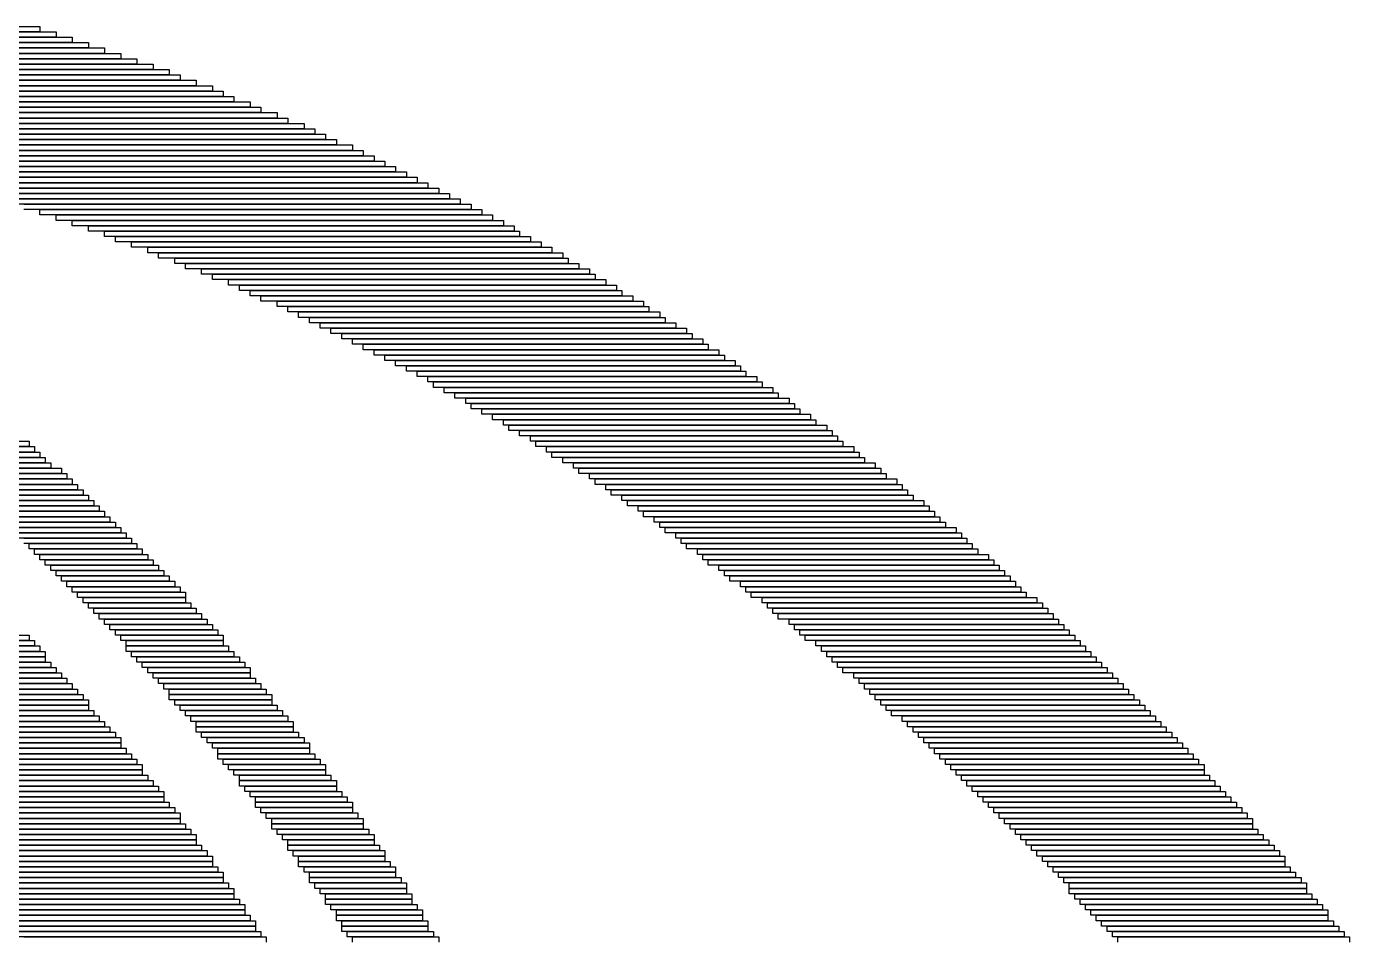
# Model space of a CAD drawing. Extents: x 24 to 1007, y 0 to 1020.
# Drawn here: x 651.5 to 897, y 830.5 to 1000 of the extents above; entities that cross this region are included whole.
import ezdxf

# ---------------------------------------------------------------- set-up
doc = ezdxf.new("R2010")
doc.units = 0

msp = doc.modelspace()

# ---------------------------------------------------------------- linework, layer by layer
for p, q in [((544, 1000), (654, 1000)), ((654, 1000), (654, 999)), ((654, 999), (544, 999)), ((545, 999), (657, 999)), ((657, 998), (545, 998)), ((546, 998), (660, 998)), ((660, 997), (546, 997)), ((547, 997), (663, 997)), ((657, 999), (657, 998)), ((660, 998), (660, 997)), ((663, 997), (663, 996)), ((663, 996), (547, 996)), ((548, 996), (666, 996)), ((666, 995), (548, 995)), ((549, 995), (669, 995)), ((666, 996), (666, 995)), ((669, 995), (669, 994)), ((669, 994), (549, 994)), ((550, 994), (672, 994)), ((672, 993), (550, 993)), ((551, 993), (675, 993)), ((675, 992), (551, 992)), ((552, 992), (678, 992)), ((672, 994), (672, 993)), ((675, 993), (675, 992)), ((678, 992), (678, 991)), ((678, 991), (552, 991)), ((553, 991), (680, 991)), ((680, 990), (553, 990)), ((554, 990), (683, 990)), ((680, 991), (680, 990)), ((683, 990), (683, 989)), ((683, 989), (554, 989)), ((555, 989), (686, 989)), ((686, 988), (555, 988)), ((556, 988), (688, 988)), ((688, 987), (556, 987)), ((557, 987), (690, 987)), ((686, 989), (686, 988)), ((688, 988), (688, 987)), ((690, 987), (690, 986)), ((690, 986), (557, 986)), ((558, 986), (693, 986)), ((693, 985), (558, 985)), ((560, 985), (695, 985)), ((693, 986), (693, 985)), ((695, 985), (695, 984)), ((695, 984), (560, 984)), ((561, 984), (698, 984)), ((698, 983), (561, 983)), ((562, 983), (700, 983)), ((700, 982), (562, 982)), ((588, 982), (703, 982)), ((698, 984), (698, 983)), ((700, 983), (700, 982)), ((703, 982), (703, 981)), ((703, 981), (588, 981)), ((594, 981), (705, 981)), ((705, 980), (594, 980)), ((599, 980), (707, 980)), ((705, 981), (705, 980)), ((707, 980), (707, 979)), ((707, 979), (599, 979)), ((604, 979), (709, 979)), ((709, 978), (604, 978)), ((609, 978), (712, 978)), ((709, 979), (709, 978)), ((712, 978), (712, 977)), ((712, 977), (609, 977)), ((614, 977), (714, 977)), ((714, 976), (614, 976)), ((618, 976), (716, 976)), ((716, 975), (618, 975)), ((622, 975), (718, 975)), ((714, 977), (714, 976)), ((716, 976), (716, 975)), ((718, 975), (718, 974)), ((718, 974), (622, 974)), ((626, 974), (720, 974)), ((720, 973), (626, 973)), ((630, 973), (722, 973)), ((720, 974), (720, 973)), ((722, 973), (722, 972)), ((722, 972), (630, 972)), ((634, 972), (724, 972)), ((724, 971), (634, 971)), ((637, 971), (726, 971)), ((726, 970), (637, 970)), ((641, 970), (728, 970)), ((724, 972), (724, 971)), ((726, 971), (726, 970)), ((728, 970), (728, 969)), ((728, 969), (641, 969)), ((644, 969), (730, 969)), ((730, 968), (644, 968)), ((647, 968), (732, 968)), ((730, 969), (730, 968)), ((732, 968), (732, 967)), ((732, 967), (647, 967)), ((651, 967), (734, 967)), ((734, 966), (651, 966)), ((654, 966), (736, 966)), ((654, 965), (654, 966)), ((736, 965), (654, 965)), ((657, 965), (738, 965)), ((657, 964), (657, 965)), ((734, 967), (734, 966)), ((736, 966), (736, 965)), ((738, 965), (738, 964)), ((738, 964), (657, 964)), ((660, 964), (740, 964)), ((660, 963), (660, 964)), ((740, 963), (660, 963)), ((663, 963), (742, 963)), ((663, 962), (663, 963)), ((740, 964), (740, 963)), ((742, 963), (742, 962)), ((742, 962), (663, 962)), ((666, 962), (743, 962)), ((666, 961), (666, 962)), ((743, 961), (666, 961)), ((668, 961), (745, 961)), ((668, 960), (668, 961)), ((745, 960), (668, 960)), ((671, 960), (747, 960)), ((671, 959), (671, 960)), ((743, 962), (743, 961)), ((745, 961), (745, 960)), ((747, 960), (747, 959)), ((747, 959), (671, 959)), ((674, 959), (749, 959)), ((674, 958), (674, 959)), ((749, 958), (674, 958)), ((676, 958), (751, 958)), ((676, 957), (676, 958)), ((749, 959), (749, 958)), ((751, 958), (751, 957)), ((751, 957), (676, 957)), ((679, 957), (752, 957)), ((679, 956), (679, 957)), ((752, 956), (679, 956)), ((681, 956), (754, 956)), ((681, 955), (681, 956)), ((754, 955), (681, 955)), ((684, 955), (756, 955)), ((684, 954), (684, 955)), ((752, 957), (752, 956)), ((754, 956), (754, 955)), ((756, 955), (756, 954)), ((756, 954), (684, 954)), ((686, 954), (757, 954)), ((686, 953), (686, 954)), ((757, 953), (686, 953)), ((689, 953), (759, 953)), ((689, 952), (689, 953)), ((757, 954), (757, 953)), ((759, 953), (759, 952)), ((759, 952), (689, 952)), ((691, 952), (761, 952)), ((691, 951), (691, 952)), ((761, 951), (691, 951)), ((693, 951), (762, 951)), ((693, 950), (693, 951)), ((761, 952), (761, 951)), ((762, 951), (762, 950)), ((762, 950), (693, 950)), ((695, 950), (764, 950)), ((695, 949), (695, 950)), ((764, 949), (695, 949)), ((698, 949), (766, 949)), ((698, 948), (698, 949)), ((766, 948), (698, 948)), ((700, 948), (767, 948)), ((700, 947), (700, 948)), ((764, 950), (764, 949)), ((766, 949), (766, 948)), ((767, 948), (767, 947)), ((767, 947), (700, 947)), ((702, 947), (769, 947)), ((702, 946), (702, 947)), ((769, 946), (702, 946)), ((704, 946), (770, 946)), ((704, 945), (704, 946)), ((769, 947), (769, 946)), ((770, 946), (770, 945)), ((770, 945), (704, 945)), ((706, 945), (772, 945)), ((706, 944), (706, 945)), ((772, 944), (706, 944)), ((708, 944), (774, 944)), ((708, 943), (708, 944)), ((774, 943), (708, 943)), ((710, 943), (775, 943)), ((710, 942), (710, 943)), ((772, 945), (772, 944)), ((774, 944), (774, 943)), ((775, 943), (775, 942)), ((775, 942), (710, 942)), ((712, 942), (777, 942)), ((712, 941), (712, 942)), ((777, 941), (712, 941)), ((714, 941), (778, 941)), ((714, 940), (714, 941)), ((777, 942), (777, 941)), ((778, 941), (778, 940)), ((778, 940), (714, 940)), ((716, 940), (780, 940)), ((716, 939), (716, 940)), ((780, 939), (716, 939)), ((718, 939), (781, 939)), ((718, 938), (718, 939)), ((781, 938), (718, 938)), ((720, 938), (783, 938)), ((720, 937), (720, 938)), ((780, 940), (780, 939)), ((781, 939), (781, 938)), ((783, 938), (783, 937)), ((783, 937), (720, 937)), ((722, 937), (784, 937)), ((722, 936), (722, 937)), ((784, 936), (722, 936)), ((724, 936), (785, 936)), ((724, 935), (724, 936)), ((784, 937), (784, 936)), ((785, 936), (785, 935)), ((785, 935), (724, 935)), ((726, 935), (787, 935)), ((726, 934), (726, 935)), ((787, 934), (726, 934)), ((727, 934), (788, 934)), ((727, 933), (727, 934)), ((788, 933), (727, 933)), ((729, 933), (790, 933)), ((729, 932), (729, 933)), ((787, 935), (787, 934)), ((788, 934), (788, 933)), ((790, 933), (790, 932)), ((790, 932), (729, 932)), ((731, 932), (791, 932)), ((731, 931), (731, 932)), ((791, 931), (731, 931)), ((733, 931), (793, 931)), ((733, 930), (733, 931)), ((791, 932), (791, 931)), ((793, 931), (793, 930)), ((793, 930), (733, 930)), ((734, 930), (794, 930)), ((734, 929), (734, 930)), ((794, 929), (734, 929)), ((736, 929), (795, 929)), ((736, 928), (736, 929)), ((795, 928), (736, 928)), ((738, 928), (797, 928)), ((738, 927), (738, 928)), ((794, 930), (794, 929)), ((795, 929), (795, 928)), ((797, 928), (797, 927)), ((797, 927), (738, 927)), ((740, 927), (798, 927)), ((740, 926), (740, 927)), ((798, 926), (740, 926)), ((741, 926), (800, 926)), ((741, 925), (741, 926)), ((798, 927), (798, 926)), ((800, 926), (800, 925)), ((800, 925), (741, 925)), ((743, 925), (801, 925)), ((743, 924), (743, 925)), ((801, 924), (743, 924)), ((745, 924), (802, 924)), ((745, 923), (745, 924)), ((801, 925), (801, 924)), ((802, 924), (802, 923)), ((631, 923), (652, 923)), ((652, 922), (631, 922)), ((632, 922), (653, 922)), ((653, 921), (632, 921)), ((633, 921), (654, 921)), ((652, 923), (652, 922)), ((653, 922), (653, 921)), ((654, 921), (654, 920)), ((802, 923), (745, 923)), ((746, 923), (803, 923)), ((746, 922), (746, 923)), ((803, 922), (746, 922)), ((748, 922), (805, 922)), ((748, 921), (748, 922)), ((805, 921), (748, 921)), ((749, 921), (806, 921)), ((749, 920), (749, 921)), ((803, 923), (803, 922)), ((805, 922), (805, 921)), ((806, 921), (806, 920)), ((654, 920), (633, 920)), ((634, 920), (655, 920)), ((655, 919), (634, 919)), ((635, 919), (656, 919)), ((655, 920), (655, 919)), ((656, 919), (656, 918)), ((806, 920), (749, 920)), ((751, 920), (807, 920)), ((751, 919), (751, 920)), ((807, 919), (751, 919)), ((753, 919), (809, 919)), ((753, 918), (753, 919)), ((807, 920), (807, 919)), ((809, 919), (809, 918)), ((656, 918), (635, 918)), ((637, 918), (658, 918)), ((658, 917), (637, 917)), ((638, 917), (659, 917)), ((659, 916), (638, 916)), ((639, 916), (660, 916)), ((658, 918), (658, 917)), ((659, 917), (659, 916)), ((660, 916), (660, 915)), ((809, 918), (753, 918)), ((754, 918), (810, 918)), ((754, 917), (754, 918)), ((810, 917), (754, 917)), ((756, 917), (811, 917)), ((756, 916), (756, 917)), ((811, 916), (756, 916)), ((757, 916), (813, 916)), ((757, 915), (757, 916)), ((810, 918), (810, 917)), ((811, 917), (811, 916)), ((813, 916), (813, 915)), ((660, 915), (639, 915)), ((640, 915), (661, 915)), ((661, 914), (640, 914)), ((641, 914), (662, 914)), ((661, 915), (661, 914)), ((662, 914), (662, 913)), ((813, 915), (757, 915)), ((759, 915), (814, 915)), ((759, 914), (759, 915)), ((814, 914), (759, 914)), ((760, 914), (815, 914)), ((760, 913), (760, 914)), ((814, 915), (814, 914)), ((815, 914), (815, 913)), ((662, 913), (641, 913)), ((642, 913), (663, 913)), ((663, 912), (642, 912)), ((643, 912), (664, 912)), ((664, 911), (643, 911)), ((644, 911), (665, 911)), ((663, 913), (663, 912)), ((664, 912), (664, 911)), ((665, 911), (665, 910)), ((815, 913), (760, 913)), ((762, 913), (816, 913)), ((762, 912), (762, 913)), ((816, 912), (762, 912)), ((763, 912), (818, 912)), ((763, 911), (763, 912)), ((818, 911), (763, 911)), ((765, 911), (819, 911)), ((765, 910), (765, 911)), ((816, 913), (816, 912)), ((818, 912), (818, 911)), ((819, 911), (819, 910)), ((665, 910), (644, 910)), ((646, 910), (666, 910)), ((666, 909), (646, 909)), ((647, 909), (667, 909)), ((666, 910), (666, 909)), ((667, 909), (667, 908)), ((819, 910), (765, 910)), ((766, 910), (820, 910)), ((766, 909), (766, 910)), ((820, 909), (766, 909)), ((768, 909), (821, 909)), ((768, 908), (768, 909)), ((820, 910), (820, 909)), ((821, 909), (821, 908)), ((667, 908), (647, 908)), ((648, 908), (668, 908)), ((668, 907), (648, 907)), ((649, 907), (669, 907)), ((669, 906), (649, 906)), ((650, 906), (670, 906)), ((668, 908), (668, 907)), ((669, 907), (669, 906)), ((670, 906), (670, 905)), ((821, 908), (768, 908)), ((769, 908), (822, 908)), ((769, 907), (769, 908)), ((822, 907), (769, 907)), ((770, 907), (824, 907)), ((770, 906), (770, 907)), ((824, 906), (770, 906)), ((772, 906), (825, 906)), ((772, 905), (772, 906)), ((822, 908), (822, 907)), ((824, 907), (824, 906)), ((825, 906), (825, 905)), ((670, 905), (650, 905)), ((651, 905), (671, 905)), ((671, 904), (651, 904)), ((652, 904), (672, 904)), ((652, 903), (652, 904)), ((671, 905), (671, 904)), ((672, 904), (672, 903)), ((825, 905), (772, 905)), ((773, 905), (826, 905)), ((773, 904), (773, 905)), ((826, 904), (773, 904)), ((774, 904), (827, 904)), ((774, 903), (774, 904)), ((826, 905), (826, 904)), ((827, 904), (827, 903)), ((672, 903), (652, 903)), ((653, 903), (673, 903)), ((653, 902), (653, 903)), ((673, 902), (653, 902)), ((654, 902), (674, 902)), ((654, 901), (654, 902)), ((674, 901), (654, 901)), ((655, 901), (675, 901)), ((655, 900), (655, 901)), ((673, 903), (673, 902)), ((674, 902), (674, 901)), ((675, 901), (675, 900)), ((827, 903), (774, 903)), ((776, 903), (828, 903)), ((776, 902), (776, 903)), ((828, 902), (776, 902)), ((777, 902), (830, 902)), ((777, 901), (777, 902)), ((830, 901), (777, 901)), ((778, 901), (831, 901)), ((778, 900), (778, 901)), ((828, 903), (828, 902)), ((830, 902), (830, 901)), ((831, 901), (831, 900)), ((675, 900), (655, 900)), ((656, 900), (676, 900)), ((656, 899), (656, 900)), ((676, 899), (656, 899)), ((657, 899), (677, 899)), ((657, 898), (657, 899)), ((676, 900), (676, 899)), ((677, 899), (677, 898)), ((831, 900), (778, 900)), ((780, 900), (832, 900)), ((780, 899), (780, 900)), ((832, 899), (780, 899)), ((781, 899), (833, 899)), ((781, 898), (781, 899)), ((832, 900), (832, 899)), ((833, 899), (833, 898)), ((677, 898), (657, 898)), ((658, 898), (678, 898)), ((658, 897), (658, 898)), ((678, 897), (658, 897)), ((659, 897), (679, 897)), ((659, 896), (659, 897)), ((678, 898), (678, 897)), ((679, 897), (679, 896)), ((833, 898), (781, 898)), ((782, 898), (834, 898)), ((782, 897), (782, 898)), ((834, 897), (782, 897)), ((784, 897), (835, 897)), ((784, 896), (784, 897)), ((834, 898), (834, 897)), ((835, 897), (835, 896)), ((679, 896), (659, 896)), ((660, 896), (680, 896)), ((660, 895), (660, 896)), ((680, 895), (660, 895)), ((661, 895), (681, 895)), ((661, 894), (661, 895)), ((681, 894), (661, 894)), ((662, 894), (681, 894)), ((662, 893), (662, 894)), ((680, 896), (680, 895)), ((681, 895), (681, 894)), ((681, 894), (681, 893)), ((835, 896), (784, 896)), ((785, 896), (836, 896)), ((785, 895), (785, 896)), ((836, 895), (785, 895)), ((786, 895), (837, 895)), ((786, 894), (786, 895)), ((837, 894), (786, 894)), ((788, 894), (839, 894)), ((788, 893), (788, 894)), ((836, 896), (836, 895)), ((837, 895), (837, 894)), ((839, 894), (839, 893)), ((681, 893), (662, 893)), ((663, 893), (682, 893)), ((663, 892), (663, 893)), ((682, 892), (663, 892)), ((664, 892), (683, 892)), ((664, 891), (664, 892)), ((682, 893), (682, 892)), ((683, 892), (683, 891)), ((839, 893), (788, 893)), ((789, 893), (840, 893)), ((789, 892), (789, 893)), ((840, 892), (789, 892)), ((790, 892), (841, 892)), ((790, 891), (790, 892)), ((840, 893), (840, 892)), ((841, 892), (841, 891)), ((683, 891), (664, 891)), ((665, 891), (684, 891)), ((665, 890), (665, 891)), ((684, 890), (665, 890)), ((666, 890), (685, 890)), ((666, 889), (666, 890)), ((685, 889), (666, 889)), ((667, 889), (686, 889)), ((667, 888), (667, 889)), ((684, 891), (684, 890)), ((685, 890), (685, 889)), ((686, 889), (686, 888)), ((841, 891), (790, 891)), ((791, 891), (842, 891)), ((791, 890), (791, 891)), ((842, 890), (791, 890)), ((793, 890), (843, 890)), ((793, 889), (793, 890)), ((843, 889), (793, 889)), ((794, 889), (844, 889)), ((794, 888), (794, 889)), ((842, 891), (842, 890)), ((843, 890), (843, 889)), ((844, 889), (844, 888)), ((606, 887), (652, 887)), ((652, 887), (652, 886)), ((686, 888), (667, 888)), ((668, 888), (687, 888)), ((668, 887), (668, 888)), ((687, 887), (668, 887)), ((669, 887), (688, 887)), ((669, 886), (669, 887)), ((687, 888), (687, 887)), ((688, 887), (688, 886)), ((844, 888), (794, 888)), ((795, 888), (845, 888)), ((795, 887), (795, 888)), ((845, 887), (795, 887)), ((796, 887), (846, 887)), ((796, 886), (796, 887)), ((845, 888), (845, 887)), ((846, 887), (846, 886)), ((652, 886), (606, 886)), ((607, 886), (653, 886)), ((653, 885), (607, 885)), ((608, 885), (654, 885)), ((654, 884), (608, 884)), ((609, 884), (655, 884)), ((653, 886), (653, 885)), ((654, 885), (654, 884)), ((655, 884), (655, 883)), ((688, 886), (669, 886)), ((670, 886), (688, 886)), ((670, 885), (670, 886)), ((688, 885), (670, 885)), ((670, 885), (689, 885)), ((670, 884), (670, 885)), ((689, 884), (670, 884)), ((671, 884), (690, 884)), ((671, 883), (671, 884)), ((688, 886), (688, 885)), ((689, 885), (689, 884)), ((690, 884), (690, 883)), ((846, 886), (796, 886)), ((798, 886), (847, 886)), ((798, 885), (798, 886)), ((847, 885), (798, 885)), ((799, 885), (848, 885)), ((799, 884), (799, 885)), ((848, 884), (799, 884)), ((800, 884), (849, 884)), ((800, 883), (800, 884)), ((847, 886), (847, 885)), ((848, 885), (848, 884)), ((849, 884), (849, 883)), ((655, 883), (609, 883)), ((610, 883), (655, 883)), ((655, 882), (610, 882)), ((611, 882), (656, 882)), ((655, 883), (655, 882)), ((656, 882), (656, 881)), ((690, 883), (671, 883)), ((672, 883), (691, 883)), ((672, 882), (672, 883)), ((691, 882), (672, 882)), ((673, 882), (692, 882)), ((673, 881), (673, 882)), ((691, 883), (691, 882)), ((692, 882), (692, 881)), ((849, 883), (800, 883)), ((801, 883), (850, 883)), ((801, 882), (801, 883)), ((850, 882), (801, 882)), ((802, 882), (851, 882)), ((802, 881), (802, 882)), ((850, 883), (850, 882)), ((851, 882), (851, 881)), ((656, 881), (611, 881)), ((612, 881), (657, 881)), ((657, 880), (612, 880)), ((613, 880), (658, 880)), ((658, 879), (613, 879)), ((614, 879), (659, 879)), ((657, 881), (657, 880)), ((658, 880), (658, 879)), ((659, 879), (659, 878)), ((692, 881), (673, 881)), ((674, 881), (693, 881)), ((674, 880), (674, 881)), ((693, 880), (674, 880)), ((675, 880), (693, 880)), ((675, 879), (675, 880)), ((693, 879), (675, 879)), ((676, 879), (694, 879)), ((676, 878), (676, 879)), ((693, 881), (693, 880)), ((693, 880), (693, 879)), ((694, 879), (694, 878)), ((851, 881), (802, 881)), ((803, 881), (852, 881)), ((803, 880), (803, 881)), ((852, 880), (803, 880)), ((805, 880), (853, 880)), ((805, 879), (805, 880)), ((853, 879), (805, 879)), ((806, 879), (854, 879)), ((806, 878), (806, 879)), ((852, 881), (852, 880)), ((853, 880), (853, 879)), ((854, 879), (854, 878)), ((659, 878), (614, 878)), ((615, 878), (660, 878)), ((660, 877), (615, 877)), ((616, 877), (661, 877)), ((660, 878), (660, 877)), ((661, 877), (661, 876)), ((694, 878), (676, 878)), ((677, 878), (695, 878)), ((677, 877), (677, 878)), ((695, 877), (677, 877)), ((678, 877), (696, 877)), ((678, 876), (678, 877)), ((695, 878), (695, 877)), ((696, 877), (696, 876)), ((854, 878), (806, 878)), ((807, 878), (855, 878)), ((807, 877), (807, 878)), ((855, 877), (807, 877)), ((808, 877), (856, 877)), ((808, 876), (808, 877)), ((855, 878), (855, 877)), ((856, 877), (856, 876)), ((661, 876), (616, 876)), ((617, 876), (662, 876)), ((662, 875), (617, 875)), ((618, 875), (663, 875)), ((663, 874), (618, 874)), ((619, 874), (663, 874)), ((662, 876), (662, 875)), ((663, 875), (663, 874)), ((663, 874), (663, 873)), ((696, 876), (678, 876)), ((678, 876), (697, 876)), ((678, 875), (678, 876)), ((697, 875), (678, 875)), ((679, 875), (697, 875)), ((679, 874), (679, 875)), ((697, 874), (679, 874)), ((680, 874), (698, 874)), ((680, 873), (680, 874)), ((697, 876), (697, 875)), ((697, 875), (697, 874)), ((698, 874), (698, 873)), ((856, 876), (808, 876)), ((809, 876), (857, 876)), ((809, 875), (809, 876)), ((857, 875), (809, 875)), ((810, 875), (858, 875)), ((810, 874), (810, 875)), ((858, 874), (810, 874)), ((811, 874), (859, 874)), ((811, 873), (811, 874)), ((857, 876), (857, 875)), ((858, 875), (858, 874)), ((859, 874), (859, 873)), ((663, 873), (619, 873)), ((620, 873), (664, 873)), ((664, 872), (620, 872)), ((621, 872), (665, 872)), ((664, 873), (664, 872)), ((665, 872), (665, 871)), ((698, 873), (680, 873)), ((681, 873), (699, 873)), ((681, 872), (681, 873)), ((699, 872), (681, 872)), ((682, 872), (700, 872)), ((682, 871), (682, 872)), ((699, 873), (699, 872)), ((700, 872), (700, 871)), ((859, 873), (811, 873)), ((812, 873), (860, 873)), ((812, 872), (812, 873)), ((860, 872), (812, 872)), ((814, 872), (861, 872)), ((814, 871), (814, 872)), ((860, 873), (860, 872)), ((861, 872), (861, 871)), ((665, 871), (621, 871)), ((622, 871), (666, 871)), ((666, 870), (622, 870)), ((623, 870), (667, 870)), ((666, 871), (666, 870)), ((667, 870), (667, 869)), ((700, 871), (682, 871)), ((683, 871), (701, 871)), ((683, 870), (683, 871)), ((701, 870), (683, 870)), ((683, 870), (701, 870)), ((683, 869), (683, 870)), ((701, 871), (701, 870)), ((701, 870), (701, 869)), ((861, 871), (814, 871)), ((815, 871), (862, 871)), ((815, 870), (815, 871)), ((862, 870), (815, 870)), ((816, 870), (863, 870)), ((816, 869), (816, 870)), ((862, 871), (862, 870)), ((863, 870), (863, 869)), ((667, 869), (623, 869)), ((624, 869), (668, 869)), ((668, 868), (624, 868)), ((624, 868), (669, 868)), ((669, 867), (624, 867)), ((625, 867), (669, 867)), ((668, 869), (668, 868)), ((669, 868), (669, 867)), ((669, 867), (669, 866)), ((701, 869), (683, 869)), ((684, 869), (702, 869)), ((684, 868), (684, 869)), ((702, 868), (684, 868)), ((685, 868), (703, 868)), ((685, 867), (685, 868)), ((703, 867), (685, 867)), ((686, 867), (704, 867)), ((686, 866), (686, 867)), ((702, 869), (702, 868)), ((703, 868), (703, 867)), ((704, 867), (704, 866)), ((863, 869), (816, 869)), ((817, 869), (864, 869)), ((817, 868), (817, 869)), ((864, 868), (817, 868)), ((818, 868), (865, 868)), ((818, 867), (818, 868)), ((865, 867), (818, 867)), ((819, 867), (866, 867)), ((819, 866), (819, 867)), ((864, 869), (864, 868)), ((865, 868), (865, 867)), ((866, 867), (866, 866)), ((669, 866), (625, 866)), ((626, 866), (670, 866)), ((670, 865), (626, 865)), ((627, 865), (671, 865)), ((670, 866), (670, 865)), ((671, 865), (671, 864)), ((704, 866), (686, 866)), ((687, 866), (704, 866)), ((687, 865), (687, 866)), ((704, 865), (687, 865)), ((687, 865), (705, 865)), ((687, 864), (687, 865)), ((704, 866), (704, 865)), ((705, 865), (705, 864)), ((866, 866), (819, 866)), ((820, 866), (867, 866)), ((820, 865), (820, 866)), ((867, 865), (820, 865)), ((821, 865), (868, 865)), ((821, 864), (821, 865)), ((867, 866), (867, 865)), ((868, 865), (868, 864)), ((671, 864), (627, 864)), ((628, 864), (672, 864)), ((672, 863), (628, 863)), ((629, 863), (673, 863)), ((673, 862), (629, 862)), ((630, 862), (673, 862)), ((672, 864), (672, 863)), ((673, 863), (673, 862)), ((673, 862), (673, 861)), ((705, 864), (687, 864)), ((688, 864), (706, 864)), ((688, 863), (688, 864)), ((706, 863), (688, 863)), ((689, 863), (707, 863)), ((689, 862), (689, 863)), ((707, 862), (689, 862)), ((690, 862), (707, 862)), ((690, 861), (690, 862)), ((706, 864), (706, 863)), ((707, 863), (707, 862)), ((707, 862), (707, 861)), ((868, 864), (821, 864)), ((822, 864), (869, 864)), ((822, 863), (822, 864)), ((869, 863), (822, 863)), ((823, 863), (870, 863)), ((823, 862), (823, 863)), ((870, 862), (823, 862)), ((824, 862), (870, 862)), ((824, 861), (824, 862)), ((869, 864), (869, 863)), ((870, 863), (870, 862)), ((870, 862), (870, 861)), ((673, 861), (630, 861)), ((630, 861), (674, 861)), ((674, 860), (630, 860)), ((631, 860), (675, 860)), ((674, 861), (674, 860)), ((675, 860), (675, 859)), ((707, 861), (690, 861)), ((691, 861), (708, 861)), ((691, 860), (691, 861)), ((708, 860), (691, 860)), ((691, 860), (709, 860)), ((691, 859), (691, 860)), ((708, 861), (708, 860)), ((709, 860), (709, 859)), ((870, 861), (824, 861)), ((825, 861), (871, 861)), ((825, 860), (825, 861)), ((871, 860), (825, 860)), ((826, 860), (872, 860)), ((826, 859), (826, 860)), ((871, 861), (871, 860)), ((872, 860), (872, 859)), ((675, 859), (631, 859)), ((632, 859), (676, 859)), ((676, 858), (632, 858)), ((633, 858), (677, 858)), ((677, 857), (633, 857)), ((633, 857), (677, 857)), ((676, 859), (676, 858)), ((677, 858), (677, 857)), ((677, 857), (677, 856)), ((709, 859), (691, 859)), ((692, 859), (709, 859)), ((692, 858), (692, 859)), ((709, 858), (692, 858)), ((693, 858), (710, 858)), ((693, 857), (693, 858)), ((710, 857), (693, 857)), ((694, 857), (711, 857)), ((694, 856), (694, 857)), ((709, 859), (709, 858)), ((710, 858), (710, 857)), ((711, 857), (711, 856)), ((872, 859), (826, 859)), ((827, 859), (873, 859)), ((827, 858), (827, 859)), ((873, 858), (827, 858)), ((828, 858), (874, 858)), ((828, 857), (828, 858)), ((874, 857), (828, 857)), ((829, 857), (875, 857)), ((829, 856), (829, 857)), ((873, 859), (873, 858)), ((874, 858), (874, 857)), ((875, 857), (875, 856)), ((677, 856), (633, 856)), ((634, 856), (678, 856)), ((678, 855), (634, 855)), ((635, 855), (679, 855)), ((678, 856), (678, 855)), ((679, 855), (679, 854)), ((711, 856), (694, 856)), ((694, 856), (712, 856)), ((694, 855), (694, 856)), ((712, 855), (694, 855)), ((695, 855), (712, 855)), ((695, 854), (695, 855)), ((712, 856), (712, 855)), ((712, 855), (712, 854)), ((875, 856), (829, 856)), ((830, 856), (876, 856)), ((830, 855), (830, 856)), ((876, 855), (830, 855)), ((831, 855), (877, 855)), ((831, 854), (831, 855)), ((876, 856), (876, 855)), ((877, 855), (877, 854)), ((679, 854), (635, 854)), ((636, 854), (680, 854)), ((680, 853), (636, 853)), ((636, 853), (680, 853)), ((680, 852), (636, 852)), ((637, 852), (681, 852)), ((680, 854), (680, 853)), ((680, 853), (680, 852)), ((681, 852), (681, 851)), ((712, 854), (695, 854)), ((696, 854), (713, 854)), ((696, 853), (696, 854)), ((713, 853), (696, 853)), ((697, 853), (714, 853)), ((697, 852), (697, 853)), ((714, 852), (697, 852)), ((697, 852), (714, 852)), ((697, 851), (697, 852)), ((713, 854), (713, 853)), ((714, 853), (714, 852)), ((714, 852), (714, 851)), ((877, 854), (831, 854)), ((832, 854), (878, 854)), ((832, 853), (832, 854)), ((878, 853), (832, 853)), ((833, 853), (879, 853)), ((833, 852), (833, 853)), ((879, 852), (833, 852)), ((834, 852), (879, 852)), ((834, 851), (834, 852)), ((878, 854), (878, 853)), ((879, 853), (879, 852)), ((879, 852), (879, 851)), ((681, 851), (637, 851)), ((638, 851), (682, 851)), ((682, 850), (638, 850)), ((639, 850), (683, 850)), ((682, 851), (682, 850)), ((683, 850), (683, 849)), ((714, 851), (697, 851)), ((698, 851), (715, 851)), ((698, 850), (698, 851)), ((715, 850), (698, 850)), ((699, 850), (716, 850)), ((699, 849), (699, 850)), ((715, 851), (715, 850)), ((716, 850), (716, 849)), ((879, 851), (834, 851)), ((835, 851), (880, 851)), ((835, 850), (835, 851)), ((880, 850), (835, 850)), ((836, 850), (881, 850)), ((836, 849), (836, 850)), ((880, 851), (880, 850)), ((881, 850), (881, 849)), ((683, 849), (639, 849)), ((639, 849), (683, 849)), ((683, 848), (639, 848)), ((640, 848), (684, 848)), ((684, 847), (640, 847)), ((641, 847), (685, 847)), ((683, 849), (683, 848)), ((684, 848), (684, 847)), ((685, 847), (685, 846)), ((716, 849), (699, 849)), ((700, 849), (716, 849)), ((700, 848), (700, 849)), ((716, 848), (700, 848)), ((700, 848), (717, 848)), ((700, 847), (700, 848)), ((717, 847), (700, 847)), ((701, 847), (718, 847)), ((701, 846), (701, 847)), ((716, 849), (716, 848)), ((717, 848), (717, 847)), ((718, 847), (718, 846)), ((881, 849), (836, 849)), ((837, 849), (882, 849)), ((837, 848), (837, 849)), ((882, 848), (837, 848)), ((838, 848), (883, 848)), ((838, 847), (838, 848)), ((883, 847), (838, 847)), ((839, 847), (884, 847)), ((839, 846), (839, 847)), ((882, 849), (882, 848)), ((883, 848), (883, 847)), ((884, 847), (884, 846)), ((685, 846), (641, 846)), ((641, 846), (686, 846)), ((686, 845), (641, 845)), ((642, 845), (686, 845)), ((686, 846), (686, 845)), ((686, 845), (686, 844)), ((718, 846), (701, 846)), ((702, 846), (718, 846)), ((702, 845), (702, 846)), ((718, 845), (702, 845)), ((702, 845), (719, 845)), ((702, 844), (702, 845)), ((718, 846), (718, 845)), ((719, 845), (719, 844)), ((884, 846), (839, 846)), ((840, 846), (885, 846)), ((840, 845), (840, 846)), ((885, 845), (840, 845)), ((841, 845), (885, 845)), ((841, 844), (841, 845)), ((885, 846), (885, 845)), ((885, 845), (885, 844)), ((686, 844), (642, 844)), ((643, 844), (687, 844)), ((687, 843), (643, 843)), ((644, 843), (688, 843)), ((687, 844), (687, 843)), ((688, 843), (688, 842)), ((719, 844), (702, 844)), ((703, 844), (720, 844)), ((703, 843), (703, 844)), ((720, 843), (703, 843)), ((704, 843), (720, 843)), ((704, 842), (704, 843)), ((720, 844), (720, 843)), ((720, 843), (720, 842)), ((885, 844), (841, 844)), ((842, 844), (886, 844)), ((842, 843), (842, 844)), ((886, 843), (842, 843)), ((843, 843), (887, 843)), ((843, 842), (843, 843)), ((886, 844), (886, 843)), ((887, 843), (887, 842)), ((688, 842), (644, 842)), ((644, 842), (688, 842)), ((688, 841), (644, 841)), ((645, 841), (689, 841)), ((689, 840), (645, 840)), ((646, 840), (690, 840)), ((688, 842), (688, 841)), ((689, 841), (689, 840)), ((690, 840), (690, 839)), ((720, 842), (704, 842)), ((704, 842), (721, 842)), ((704, 841), (704, 842)), ((721, 841), (704, 841)), ((705, 841), (722, 841)), ((705, 840), (705, 841)), ((722, 840), (705, 840)), ((706, 840), (722, 840)), ((706, 839), (706, 840)), ((721, 842), (721, 841)), ((722, 841), (722, 840)), ((722, 840), (722, 839)), ((887, 842), (843, 842)), ((844, 842), (888, 842)), ((844, 841), (844, 842)), ((888, 841), (844, 841)), ((845, 841), (889, 841)), ((845, 840), (845, 841)), ((889, 840), (845, 840)), ((845, 840), (889, 840)), ((845, 839), (845, 840)), ((888, 842), (888, 841)), ((889, 841), (889, 840)), ((889, 840), (889, 839)), ((690, 839), (646, 839)), ((646, 839), (690, 839)), ((690, 838), (646, 838)), ((647, 838), (691, 838)), ((690, 839), (690, 838)), ((691, 838), (691, 837)), ((722, 839), (706, 839)), ((707, 839), (723, 839)), ((707, 838), (707, 839)), ((723, 838), (707, 838)), ((707, 838), (723, 838)), ((707, 837), (707, 838)), ((723, 839), (723, 838)), ((723, 838), (723, 837)), ((889, 839), (845, 839)), ((846, 839), (890, 839)), ((846, 838), (846, 839)), ((890, 838), (846, 838)), ((847, 838), (891, 838)), ((847, 837), (847, 838)), ((890, 839), (890, 838)), ((891, 838), (891, 837)), ((691, 837), (647, 837)), ((647, 837), (692, 837)), ((692, 836), (647, 836)), ((648, 836), (692, 836)), ((692, 835), (648, 835)), ((649, 835), (693, 835)), ((692, 837), (692, 836)), ((692, 836), (692, 835)), ((693, 835), (693, 834)), ((723, 837), (707, 837)), ((708, 837), (724, 837)), ((708, 836), (708, 837)), ((724, 836), (708, 836)), ((709, 836), (725, 836)), ((709, 835), (709, 836)), ((725, 835), (709, 835)), ((709, 835), (725, 835)), ((709, 834), (709, 835)), ((724, 837), (724, 836)), ((725, 836), (725, 835)), ((725, 835), (725, 834)), ((891, 837), (847, 837)), ((848, 837), (892, 837)), ((848, 836), (848, 837)), ((892, 836), (848, 836)), ((849, 836), (893, 836)), ((849, 835), (849, 836)), ((893, 835), (849, 835)), ((850, 835), (893, 835)), ((850, 834), (850, 835)), ((892, 837), (892, 836)), ((893, 836), (893, 835)), ((893, 835), (893, 834)), ((693, 834), (649, 834)), ((649, 834), (694, 834)), ((694, 833), (649, 833)), ((650, 833), (694, 833)), ((694, 834), (694, 833)), ((694, 833), (694, 832)), ((725, 834), (709, 834)), ((710, 834), (726, 834)), ((710, 833), (710, 834)), ((726, 833), (710, 833)), ((710, 833), (726, 833)), ((710, 832), (710, 833)), ((726, 834), (726, 833)), ((726, 833), (726, 832)), ((893, 834), (850, 834)), ((851, 834), (894, 834)), ((851, 833), (851, 834)), ((894, 833), (851, 833)), ((852, 833), (895, 833)), ((852, 832), (852, 833)), ((894, 834), (894, 833)), ((895, 833), (895, 832)), ((694, 832), (650, 832)), ((650, 832), (695, 832)), ((695, 831), (650, 831)), ((651, 831), (696, 831)), ((695, 832), (695, 831)), ((696, 831), (696, 830)), ((726, 832), (710, 832)), ((711, 832), (727, 832)), ((711, 831), (711, 832)), ((727, 831), (711, 831)), ((712, 831), (728, 831)), ((712, 830), (712, 831)), ((727, 832), (727, 831)), ((728, 831), (728, 830)), ((895, 832), (852, 832)), ((853, 832), (896, 832)), ((853, 831), (853, 832)), ((896, 831), (853, 831)), ((854, 831), (897, 831)), ((854, 830), (854, 831)), ((896, 832), (896, 831)), ((897, 831), (897, 830))]:
    msp.add_line(p, q)

doc.saveas('drawing.dxf')
